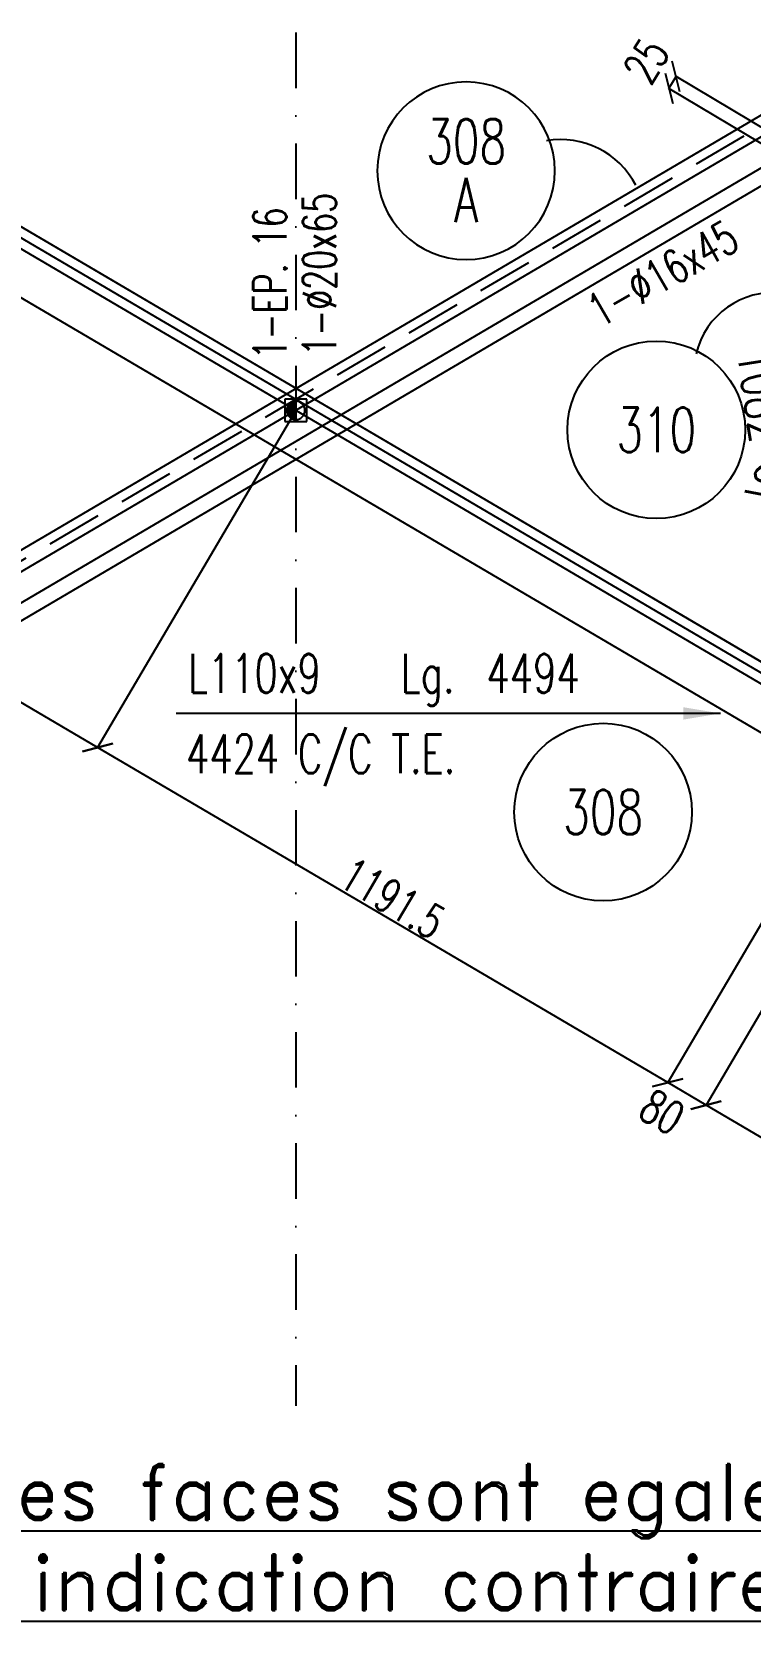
# Model space of a CAD drawing. Extents: x 512897 to 529117, y 6597 to 18077.
# Drawn here: x 516512 to 517806, y 12167 to 15031 of the extents above; entities that cross this region are included whole.
import ezdxf
from ezdxf.enums import TextEntityAlignment as Align

# ---------------------------------------------------------------- set-up
doc = ezdxf.new("R2010")
doc.units = 0
doc.header["$LTSCALE"] = 200
doc.header["$MEASUREMENT"] = 0
doc.linetypes.add('DASHDOT', pattern=[1, 0.5, -0.25, 0, -0.25])
doc.linetypes.add('DASHED', pattern=[0.75, 0.5, -0.25])
doc.layers.get('0').update_dxf_attribs({"linetype": 'CONTINUOUS'})
for name, color, linetype in [('ASSI', 6, 'CONTINUOUS'), ('BOLLINI_1', 7, 'CONTINUOUS'), ('BOLLINI_5', 7, 'CONTINUOUS'), ('FORI', 2, 'CONTINUOUS'), ('LINEA_ANG', 2, 'CONTINUOUS'), ('LM', 7, 'CONTINUOUS'), ('LS', 7, 'CONTINUOUS'), ('MZ', 6, 'DASHDOT'), ('QT_MPR', 7, 'CONTINUOUS'), ('TRAT-Y', 7, 'DASHED')]:
    doc.layers.add(name, color=color, linetype=linetype)
doc.styles.add('QUOTE', font='ROMANS8.SHX', dxfattribs={"width": 0.7})
doc.styles.add('RD', font='ROMAND8.SHX', dxfattribs={"width": 0.7})
doc.styles.add('RQL', font='ROMANS8.SHX', dxfattribs={"width": 0.7})
doc.styles.add('RS', font='ROMANS8.shx', dxfattribs={"width": 0.7})
doc.styles.get("Standard").update_dxf_attribs({"font": 'ROMANS8.SHX', "width": 0.7})
doc.dimstyles.new('TRATTO', dxfattribs={"dimscale": 0, "dimtxt": 60, "dimasz": 40, "dimexe": 0, "dimexo": 0, "dimgap": 5, "dimtad": 1, "dimrnd": 0.5, "dimdsep": 46, "dimtxsty": 'RS', "dimblk1": 'OBLIQUE', "dimblk2": 'OBLIQUE', "dimsah": 1, "dimcen": 0.09, "dimclrd": 2, "dimclre": 2, "dimclrt": 7, "dimadec": 0, "dimazin": 0, "dimtfac": 1, "dimtix": 1, "dimtmove": 2, "dimatfit": 3, "dimfxl": 1, "dimtolj": 1, "dimtzin": 0, "dimarcsym": 0})

# ---------------------------------------------------------------- blocks, each defined once
blk = doc.blocks.new('ASSE98')
blk.add_line((0, 0), (1, 0))
at = {"color": 7, "flags": 1}
for tag, p in [('LAV1', (3.07431, 6.82847)), ('LAV2', (3.07431, 6.49513)), ('LAV3', (3.07431, 6.1618)), ('LAV4', (3.07431, 5.82847)), ('LAV5', (3.07431, 5.49513)), ('LAV6', (3.07431, 5.1618)), ('LAV7', (3.07431, 4.82847)), ('LAV8', (3.07431, 4.49513)), ('LAV9', (3.07431, 4.1618)), ('LAV10', (3.07431, 3.82847))]:
    blk.add_attdef(tag, p, '', height=0.2, dxfattribs=at)
at = {"color": 7, "style": 'QUOTE', "width": 0.5, "flags": 1}
for tag, p in [('TI', (1.38308, 6.82731)), ('DI_S', (1.38308, 6.42178)), ('D_S', (1.38308, 6.02092)), ('E_S', (1.38308, 5.68065)), ('NFORI', (1.36454, 5.29792)), ('ALAR', (1.36349, 4.93246)), ('FAM', (1.3775, 4.54645)), ('ALA', (1.38308, 4.19257)), ('DISP2', (1.38308, 3.84971)), ('DISP1', (1.38308, 3.50686)), ('PINZAF', (1.38308, 3.164)), ('PINZAI', (1.38308, 2.82114)), ('TRP', (1.38308, 2.47829)), ('NP', (1.38308, 2.13543)), ('SV', (1.38308, 1.79257)), ('PESO', (1.38308, 1.44971)), ('QUA', (1.38308, 1.10686)), ('LUN', (1.38308, 0.764)), ('PROF', (1.38308, 0.42114)), ('POS', (1.38308, 0.07829))]:
    blk.add_attdef(tag, p, '', height=0.2, dxfattribs=at)
blk = doc.blocks.new('20')
at = {"color": 0}
for p, q in [((0, 0.98), (0.02, 1)), ((0, 0.94), (0.06, 1)), ((1, -0.01), (0, 0.99)), ((0, 0.89), (0.1, 0.99)), ((0, 0.85), (0.14, 0.99)), ((0, 0.8), (0.18, 0.98)), ((0, 0.76), (0.22, 0.98)), ((0, 0.71), (0.25, 0.97)), ((0, 0.67), (0.29, 0.96)), ((1, -0.05), (0, 0.95)), ((0, 0.62), (0.32, 0.95)), ((0, 0.58), (0.36, 0.93)), ((0, 0.53), (0.39, 0.92)), ((0, 0.49), (0.42, 0.91)), ((1, -0.09), (0, 0.9)), ((0, 0.44), (0.45, 0.89)), ((0, 0.4), (0.48, 0.88)), ((0.99, -0.13), (0, 0.86)), ((0, 0.35), (0.51, 0.86)), ((0, 0.31), (0.54, 0.84)), ((0, 0.26), (0.56, 0.83)), ((0.99, -0.17), (0, 0.81)), ((0, 0.22), (0.59, 0.81)), ((0, 0.17), (0.61, 0.79)), ((0.98, -0.21), (0, 0.77)), ((0, 0.13), (0.64, 0.77)), ((0, 0.08), (0.66, 0.75)), ((0, 0.04), (0.69, 0.73)), ((0.97, -0.25), (0, 0.72)), ((0, -0.01), (0.71, 0.7)), ((0.96, -0.28), (0, 0.68)), ((0, -0.05), (0.73, 0.68)), ((0, -0.1), (0.75, 0.66)), ((0.95, -0.32), (0, 0.63)), ((0, -0.14), (0.77, 0.63)), ((0, -0.19), (0.79, 0.61)), ((0.94, -0.35), (0, 0.59)), ((0, -0.23), (0.81, 0.58)), ((0, -0.28), (0.83, 0.56)), ((0.92, -0.38), (0, 0.54)), ((0, -0.32), (0.85, 0.53)), ((0.91, -0.41), (0, 0.5)), ((0, -0.36), (0.87, 0.5)), ((0, -0.41), (0.88, 0.47)), ((0.9, -0.44), (0, 0.45)), ((0, -0.45), (0.9, 0.44)), ((0.88, -0.47), (0, 0.41)), ((0, -0.5), (0.91, 0.41)), ((0, -0.54), (0.92, 0.38)), ((0.87, -0.5), (0, 0.36)), ((0, -0.59), (0.94, 0.35)), ((0.85, -0.53), (0, 0.32)), ((0, -0.63), (0.95, 0.31)), ((0, -0.68), (0.96, 0.28)), ((0.83, -0.56), (0, 0.27)), ((0, -0.72), (0.97, 0.25)), ((0.81, -0.58), (0, 0.23)), ((0, -0.77), (0.98, 0.21)), ((0.79, -0.61), (0, 0.18)), ((0, -0.81), (0.99, 0.17)), ((0.77, -0.63), (0, 0.14)), ((0, -0.86), (0.99, 0.13)), ((0.75, -0.66), (0, 0.09)), ((0, -0.9), (1, 0.09)), ((0.73, -0.68), (0, 0.05)), ((0, -0.95), (1, 0.05)), ((0.71, -0.7), (0, 0.01)), ((0, -0.99), (1, 0.01)), ((1, 0.04), (0.04, 1)), ((1, 0.09), (0.09, 1)), ((0.99, 0.14), (0.14, 0.99)), ((0.98, 0.19), (0.19, 0.98)), ((0.97, 0.25), (0.25, 0.97)), ((0.95, 0.31), (0.31, 0.95)), ((0.92, 0.38), (0.38, 0.92)), ((0.88, 0.47), (0.47, 0.88)), ((0.81, 0.59), (0.59, 0.81)), ((0.69, -0.73), (0, -0.04)), ((0.66, -0.75), (0, -0.08)), ((0.64, -0.77), (0, -0.13)), ((0.61, -0.79), (0, -0.17)), ((0.59, -0.81), (0, -0.22)), ((0.56, -0.83), (0, -0.26)), ((0.54, -0.84), (0, -0.31)), ((0.51, -0.86), (0, -0.35)), ((0.48, -0.88), (0, -0.4)), ((0.45, -0.89), (0, -0.44)), ((0.42, -0.91), (0, -0.49)), ((0.39, -0.92), (0, -0.53)), ((0.36, -0.93), (0, -0.58)), ((0.32, -0.95), (0, -0.62)), ((0.29, -0.96), (0, -0.67)), ((0.25, -0.97), (0, -0.71)), ((0.22, -0.98), (0, -0.76)), ((0.18, -0.98), (0, -0.8)), ((0.14, -0.99), (0, -0.85)), ((0.1, -0.99), (0, -0.89)), ((0.04, -1), (1, -0.04)), ((0.09, -1), (1, -0.09)), ((0.14, -0.99), (0.99, -0.14)), ((0.19, -0.98), (0.98, -0.19)), ((0.25, -0.97), (0.97, -0.25)), ((0.31, -0.95), (0.95, -0.31)), ((0.38, -0.92), (0.92, -0.38)), ((0.47, -0.88), (0.88, -0.47)), ((0.59, -0.81), (0.81, -0.59))]:
    blk.add_line(p, q, dxfattribs=at)
blk.add_line((0, 1), (0, -1))
blk.add_circle((0, 0), 1)
blk = doc.blocks.new('IQ')
for p, q in [((0.5, 0.5), (-0.5, 0.5)), ((-0.5, 0.5), (-0.5, -0.5)), ((0.5, -0.5), (0.5, 0.5)), ((-0.5, -0.5), (0.5, -0.5))]:
    blk.add_line(p, q)
at = {"flags": 1}
for tag, p in [('SPESSORE', (0, -0.008)), ('NUMERO', (0, -0.342))]:
    blk.add_attdef(tag, p, '', height=0.2, dxfattribs=at)
blk = doc.blocks.new('_OBLIQUE')
at = {"color": 0, "linetype": 'ByBlock'}
blk.add_line((-0.5, -0.5), (0.5, 0.5), dxfattribs=at)
blk = doc.blocks.new('*D44')
at = {"layer": 'QT_MPR', "color": 2, "lineweight": -2, "transparency": 16777216}
for p, q in [((517944.6, 15830.7), (517609.1, 15273.5)), ((518566.4, 15456.4), (518230.9, 14899.1)), ((517609.1, 15273.5), (518230.9, 14899.1))]:
    blk.add_line(p, q, dxfattribs=at)
at = {"layer": 'QT_MPR', "color": 2, "lineweight": -2, "transparency": 16777216, "xscale": 40, "yscale": 40, "zscale": 40}
for p, rotation in [((517609.1, 15273.5), 148.9485822973603), ((518230.9, 14899.1), 328.9485822973603)]:
    blk.add_blockref('_OBLIQUE', p, dxfattribs=dict(at, rotation=rotation))
at = {"layer": 'QT_MPR', "color": 7, "transparency": 16777216, "insert": (517938.1, 15116.3), "char_height": 60, "attachment_point": 5, "rotation": 328.9486, "style": 'RS'}
blk.add_mtext('\\A1;726', dxfattribs=at)
blk = doc.blocks.new('*D54')
at = {"layer": 'QT_MPR', "color": 2, "lineweight": -2, "transparency": 16777216}
for p, q in [((518083.4, 13704.2), (517726.3, 13096.9)), ((519011.6, 13158.5), (518654.6, 12551.1)), ((518654.6, 12551.1), (517726.3, 13096.9))]:
    blk.add_line(p, q, dxfattribs=at)
at = {"layer": 'QT_MPR', "color": 2, "lineweight": -2, "transparency": 16777216, "xscale": 40, "yscale": 40, "zscale": 40}
for p, rotation in [((517726.3, 13096.9), 149.547960831013), ((518654.6, 12551.1), 329.547960831013)]:
    blk.add_blockref('_OBLIQUE', p, dxfattribs=dict(at, rotation=rotation))
at = {"layer": 'QT_MPR', "color": 7, "transparency": 16777216, "insert": (518201.7, 12862.6), "char_height": 60, "attachment_point": 5, "rotation": 329.548, "style": 'RS'}
blk.add_mtext('\\A1;1077', dxfattribs=at)
blk = doc.blocks.new('*D55')
at = {"layer": 'QT_MPR', "color": 2, "lineweight": -2, "transparency": 16777216}
for p, q in [((518014.4, 13744.7), (517657.4, 13137.4)), ((518083.4, 13704.2), (517726.3, 13096.9)), ((517726.3, 13096.9), (517657.4, 13137.4))]:
    blk.add_line(p, q, dxfattribs=at)
at = {"layer": 'QT_MPR', "color": 2, "lineweight": -2, "transparency": 16777216, "xscale": 40, "yscale": 40, "zscale": 40}
for p, rotation in [((517657.4, 13137.4), 149.547960831013), ((517726.3, 13096.9), 329.547960831013)]:
    blk.add_blockref('_OBLIQUE', p, dxfattribs=dict(at, rotation=rotation))
at = {"layer": 'QT_MPR', "color": 7, "transparency": 16777216, "insert": (517647, 13084.4), "char_height": 60, "attachment_point": 5, "rotation": 329.548, "style": 'RS'}
blk.add_mtext('\\A1;80', dxfattribs=at)
blk = doc.blocks.new('*D56')
at = {"layer": 'QT_MPR', "color": 2, "lineweight": -2, "transparency": 16777216}
for p, q in [((516987.4, 14348.5), (516630.3, 13741.2)), ((517657.4, 13137.4), (516630.3, 13741.2)), ((518014.4, 13744.7), (517657.4, 13137.4))]:
    blk.add_line(p, q, dxfattribs=at)
at = {"layer": 'QT_MPR', "color": 2, "lineweight": -2, "transparency": 16777216, "xscale": 40, "yscale": 40, "zscale": 40}
for p, rotation in [((516630.3, 13741.2), 149.547960831013), ((517657.4, 13137.4), 329.547960831013)]:
    blk.add_blockref('_OBLIQUE', p, dxfattribs=dict(at, rotation=rotation))
at = {"layer": 'QT_MPR', "color": 7, "transparency": 16777216, "insert": (517161.6, 13469.5), "char_height": 60, "attachment_point": 5, "rotation": 329.548, "style": 'RS'}
blk.add_mtext('\\A1;1191.5', dxfattribs=at)
blk = doc.blocks.new('*D57')
at = {"layer": 'QT_MPR', "color": 2, "lineweight": -2, "transparency": 16777216}
for p, q in [((516123.9, 14814.5), (515785, 14238.2)), ((516987.4, 14348.5), (516630.3, 13741.2)), ((516630.3, 13741.2), (515785, 14238.2))]:
    blk.add_line(p, q, dxfattribs=at)
at = {"layer": 'QT_MPR', "color": 2, "lineweight": -2, "transparency": 16777216, "xscale": 40, "yscale": 40, "zscale": 40}
for p, rotation in [((515785, 14238.2), 149.547960831013), ((516630.3, 13741.2), 329.547960831013)]:
    blk.add_blockref('_OBLIQUE', p, dxfattribs=dict(at, rotation=rotation))
at = {"layer": 'QT_MPR', "color": 7, "transparency": 16777216, "insert": (516177.4, 14064.4), "char_height": 60, "attachment_point": 5, "rotation": 329.548, "style": 'RS'}
blk.add_mtext('\\A1;980.5', dxfattribs=at)
blk = doc.blocks.new('xxx')
blk.add_circle((0, 0), 8)
at = {"color": 3, "style": 'RQL', "width": 0.7}
blk.add_attdef('POS', text='', height=4, dxfattribs=at).set_placement((0, 0), align=Align.MIDDLE)
at = {"color": 3, "style": 'RQL', "width": 0.7, "flags": 1}
blk.add_attdef('POS1', (-0.39, -5.42), '', height=2, dxfattribs=at)
at = {"style": 'RQL', "width": 0.7, "flags": 1}
blk.add_attdef('TIPO', (-0.39, -8.66), '', height=2, dxfattribs=at)
blk = doc.blocks.new('YYY')
blk.add_circle((0, 0), 8)
at = {"color": 3, "style": 'RQL', "width": 0.7}
for tag, p in [('POS3', (0, 0.65)), ('POS2', (0, -4.63))]:
    blk.add_attdef(tag, text='', height=4, dxfattribs=at).set_placement(p, align=Align.CENTER)
at = {"style": 'RQL', "width": 0.7, "flags": 1}
blk.add_attdef('TIPO', text='', height=3, dxfattribs=at).set_placement((0, 0), align=Align.MIDDLE_CENTER)
blk = doc.blocks.new('*D187')
at = {"layer": 'LS', "color": 2, "lineweight": -2, "transparency": 16777216}
for p, q in [((517659.4, 14928.7), (517672.2, 14950.2)), ((517840.6, 14849.8), (517672.2, 14950.2)), ((517851, 14814.5), (517659.4, 14928.7))]:
    blk.add_line(p, q, dxfattribs=at)
at = {"layer": 'LS', "color": 2, "lineweight": -2, "transparency": 16777216, "xscale": 40, "yscale": 40, "zscale": 40}
for p, rotation in [((517672.2, 14950.2), 59.18820332400003), ((517659.4, 14928.7), 239.188203324)]:
    blk.add_blockref('_OBLIQUE', p, dxfattribs=dict(at, rotation=rotation))
at = {"layer": 'LS', "color": 7, "transparency": 16777216, "insert": (517618.7, 14978.5), "char_height": 60, "attachment_point": 5, "rotation": 59.1882, "style": 'RS'}
blk.add_mtext('\\A1;25', dxfattribs=at)
blk = doc.blocks.new('bull')
at = {"style": 'RS', "width": 0.7, "flags": 1}
for tag, p in [('NN', (-12.25, 0)), ('DIAMETRO', (0, -4.86)), ('SERRAGGIO', (0, -9.71)), ('LUNGHEZZA', (0, -14.57)), ('NB', (0, -19.43)), ('TIPO', (0, -24.12)), ('EL', (-0.14, -29))]:
    blk.add_attdef(tag, p, '', height=3, dxfattribs=at)
at = {"style": 'RS', "width": 0.7}
blk.add_attdef('BULLONE', (0, 0), '', height=3, dxfattribs=at)
blk = doc.blocks.new('imbbull')
at = {"style": 'RS', "width": 0.7, "flags": 1}
for tag, p in [('NN', (-11.1, 0)), ('DIAMETRO', (0, -4.86)), ('SERRAGGIO', (0, -9.71)), ('LUNGHEZZA', (0, -14.57)), ('NB', (0, -19.43)), ('TIPO', (0, -24.38)), ('EL', (-0.14, -29.26))]:
    blk.add_attdef(tag, p, '', height=3, dxfattribs=at)
at = {"style": 'RS', "width": 0.7}
blk.add_attdef('BULLONE', (0, 0), '', height=3, dxfattribs=at)

msp = doc.modelspace()

# ---------------------------------------------------------------- linework, layer by layer
at = {"layer": 'LINEA_ANG'}
for p, q in [((518690.956, 15389.535), (514832.404, 13121.023)), ((515283.854, 15389.535), (519157.924, 13111.9)), ((514872.637, 13017.074), (518725.155, 15282.039)), ((519102.174, 13017.074), (515249.656, 15282.039))]:
    msp.add_line(p, q, dxfattribs=at)
at = {"layer": 'LINEA_ANG', "color": 2}
msp.add_line((515275.238, 15374.88), (519149.308, 13097.245), dxfattribs=at)
at = {"layer": 'LS', "color": 6}
for p, q in [((518708.188, 15360.226), (514834.118, 13082.59)), ((515266.622, 15360.226), (519110.4, 13100.399)), ((514912.316, 13072.883), (518666.631, 15280.113))]:
    msp.add_line(p, q, dxfattribs=at)
msp.add_lwpolyline([(517752.21, 13802.619), (516771.801, 13802.619)], dxfattribs=at)
for centre, radius, start, end in [((517464.713, 14684.922), 151.71, 27.125624, 99.77437), ((517847.616, 14417.617), 143.145, 83.919875, 166.724816)]:
    msp.add_arc(centre, radius, start, end, dxfattribs=at)
msp.add_solid([(517685.543, 13813.73), (517752.21, 13802.619), (517685.543, 13791.508)], dxfattribs=at)
at = {"layer": 'MZ'}
msp.add_line((516987.405, 15029.306), (516987.405, 12555.336), dxfattribs=at)
at = {"layer": 'TRAT-Y'}
msp.add_line((518699.572, 15374.88), (514841.02, 13106.368), dxfattribs=at)

# ---------------------------------------------------------------- block references
at = {"layer": 'ASSI', "xscale": 4494, "rotation": 210.4520391689871}
msp.add_blockref('ASSE98', (518690.956, 15389.535), dxfattribs=at)
at = {"layer": 'ASSI'}
ref = msp.add_blockref('ASSE98', (519157.924, 13111.9), dxfattribs=dict(at, xscale=4494, rotation=149.547960831013))
ref.add_attrib('PROF', 'L110x9', (516793.263, 13839.856), dxfattribs={"layer": '0', "color": 2, "height": 70, "style": 'QUOTE', "width": 0.7})
ref.add_attrib('LUN', '4494', (517330.796, 13839.856), dxfattribs={"layer": '0', "color": 2, "height": 70, "style": 'QUOTE', "width": 0.7})
ref.add_attrib('PESO', '4424 C/C T.E.', (516789.641, 13694.806), dxfattribs={"layer": '0', "color": 2, "height": 70, "style": 'QUOTE', "width": 0.7})
ref.add_attrib('SV', 'Lg.', (517176.663, 13839.856), dxfattribs={"layer": '0', "color": 2, "height": 70, "style": 'QUOTE', "width": 0.7})
ref = msp.add_blockref('ASSE98', (518018.476, 13718.208), dxfattribs=dict(at, xscale=1136, rotation=98.68805829591761))
ref.add_attrib('PROF', 'L50x4', (517957.459, 14475.759), dxfattribs={"layer": '0', "color": 2, "height": 70, "rotation": 278.688058, "style": 'QUOTE', "width": 0.7})
ref.add_attrib('LUN', '1136', (518030.261, 14024.488), dxfattribs={"layer": '0', "color": 2, "height": 70, "rotation": 278.688058, "style": 'QUOTE', "width": 0.7})
ref.add_attrib('PESO', '1082 C/C T.', (517781.688, 14453.572), dxfattribs={"layer": '0', "color": 2, "height": 70, "rotation": 278.688058, "style": 'QUOTE', "width": 0.7})
ref.add_attrib('SV', 'Lg.', (518006.978, 14176.853), dxfattribs={"layer": '0', "color": 2, "height": 70, "rotation": 278.688058, "style": 'QUOTE', "width": 0.7})
at = {"layer": 'BOLLINI_1'}
for p, xscale, yscale, zscale, values in [((517636.723, 14313.593), 19.9979999999523, 19.9979999999523, 19.9979999999523, {'POS': '310'}), ((517540.934, 13624.852), 19.9980000000023, 19.9980000000023, 19.9980000000023, {'POS': '308'})]:
    msp.add_blockref('xxx', p, dxfattribs=dict(at, xscale=xscale, yscale=yscale, zscale=zscale)).add_auto_attribs(values)
at = {"layer": 'BOLLINI_5'}
ref = msp.add_blockref('YYY', (517293.986, 14780.373), dxfattribs=dict(at, xscale=-19.99970832477619, yscale=19.99970832471798, zscale=19.99970832474173))
ref.add_attrib('POS3', '308', dxfattribs={"layer": '0', "color": 3, "height": 79.9988, "style": 'RQL', "width": 0.7}).set_placement((517293.986, 14793.312), align=Align.CENTER)
ref.add_attrib('POS2', 'A', dxfattribs={"layer": '0', "color": 3, "height": 79.999, "style": 'RQL', "width": 0.7}).set_placement((517293.986, 14687.766), align=Align.CENTER)
at = {"layer": 'FORI', "xscale": -16.5, "yscale": 16.5, "zscale": 16.5, "rotation": 0.05373557999997836}
msp.add_blockref('20', (516987.405, 14348.546), dxfattribs=at)
at = {"layer": 'LM', "xscale": 40, "yscale": 40, "zscale": 40}
msp.add_blockref('IQ', (516987.405, 14348.546), dxfattribs=at)
at = {"layer": 'LS', "color": 7, "xscale": 20, "yscale": 20, "zscale": 20}
for name, p, rotation, values in [('bull', (517059.906, 14447.076), 90, {'BULLONE': '1-%%c20x65                '}), ('imbbull', (516970.625, 14440.61), 90, {'BULLONE': '1-EP. 16'}), ('bull', (517535.643, 14496.287), 29.6964789858929, {'BULLONE': '1-%%c16x45                '})]:
    msp.add_blockref(name, p, dxfattribs=dict(at, rotation=rotation)).add_auto_attribs(values)

# ---------------------------------------------------------------- texts
at = {"layer": 'LS', "color": 3, "style": 'RD'}
for s, p in [('%%UTous les faces sont egales', (516999.212, 12383.172)), ('%%Usauf indication contraire', (516999.212, 12237.077))]:
    msp.add_text(s, height=100, dxfattribs=at).set_placement(p, align=Align.MIDDLE)

# ---------------------------------------------------------------- dimensions: what is measured, and where the dimension line sits
at = {"layer": 'LS'}
dim = msp.add_linear_dim(base=(517672.191, 14950.206), p1=(517850.956, 14814.483), p2=(517840.572, 14849.784), angle=59.188203, text='25', dimstyle='TRATTO', override={"dimscale": 1}, dxfattribs=at)
dim.commit()
dim.dimension.update_dxf_attribs({"geometry": '*D187', "text_midpoint": (517618.652, 14978.541), "dimtype": 160})
at = {"layer": 'QT_MPR'}
for base, p1, p2, angle, text, picture, middle in [((518230.927, 14899.088), (517944.637, 15830.732), (518566.446, 15456.352), 328.948582, '726', '*D44', (517938.076, 15116.263)), ((515785.03, 14238.17), (516987.405, 14348.546), (516123.854, 14814.483), 329.547961, '980.5', '*D57', (516177.448, 14064.421)), ((516630.335, 13741.2), (518014.421, 13744.745), (516987.405, 14348.546), 329.547961, '1191.5', '*D56', (517161.582, 13469.471)), ((517657.351, 13137.399), (518083.385, 13704.2), (518014.421, 13744.745), 329.547961, '80', '*D55', (517646.961, 13084.397)), ((517726.315, 13096.854), (519011.627, 13158.47), (518083.385, 13704.2), 329.547961, '1077', '*D54', (518201.692, 12862.64))]:
    dim = msp.add_linear_dim(base=base, p1=p1, p2=p2, angle=angle, text=text, dimstyle='TRATTO', override={"dimscale": 1}, dxfattribs=at)
    dim.commit()
    dim.dimension.update_dxf_attribs({"geometry": picture, "text_midpoint": middle, "dimtype": 160})

doc.saveas('drawing.dxf')
